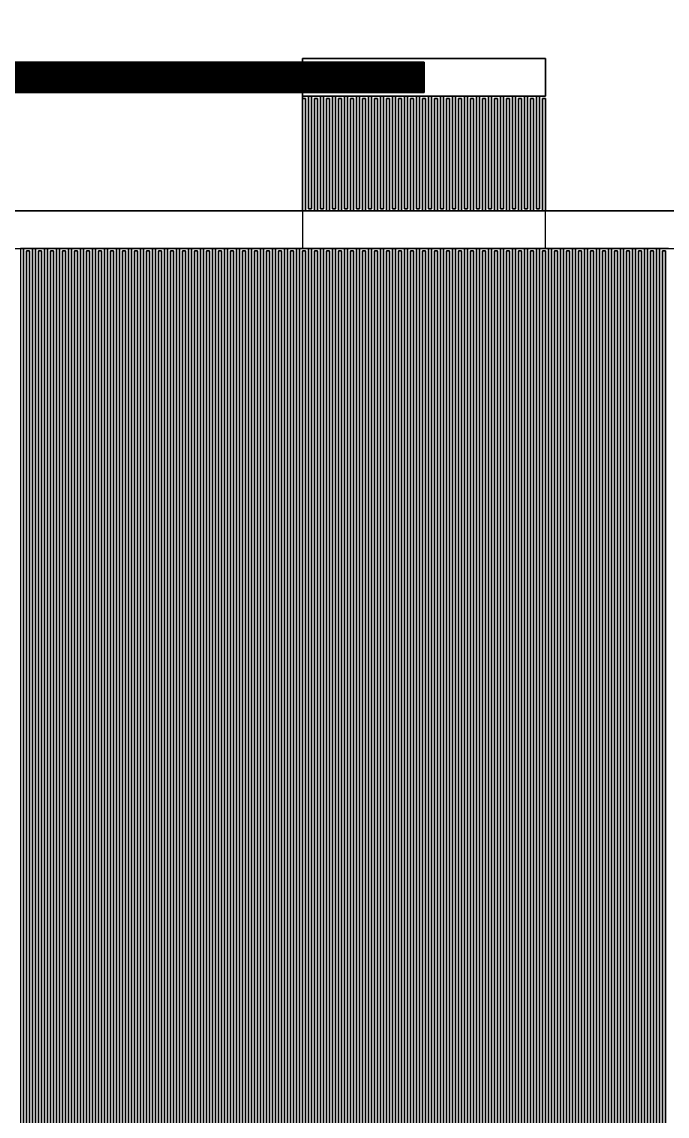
# Model space of a CAD drawing. Extents: x -11215 to 11250, y -11250 to 11250.
# Drawn here: x 2990 to 3420, y -8077 to -7348 of the extents above; entities that cross this region are included whole.
import ezdxf

# ---------------------------------------------------------------- set-up
doc = ezdxf.new("R2010")
doc.units = 0
doc.layers.get('0').update_dxf_attribs({"linetype": 'CONTINUOUS'})
doc.layers.add('CIF_NbWiring', color=7, linetype='CONTINUOUS')

# ---------------------------------------------------------------- blocks, each defined once
blk = doc.blocks.new('MS-Caps')
at = {"layer": 'CIF_NbWiring'}
blk.add_lwpolyline([(50, -7448.25), (54, -7448.25), (54, -7523.25), (56, -7523.25), (56, -7448.25), (62, -7448.25), (62, -7523.25), (64, -7523.25), (64, -7448.25), (70, -7448.25), (70, -7523.25), (72, -7523.25), (72, -7448.25), (78, -7448.25), (78, -7523.25), (80, -7523.25), (80, -7448.25), (86, -7448.25), (86, -7523.25), (88, -7523.25), (88, -7448.25), (94, -7448.25), (94, -7523.25), (96, -7523.25), (96, -7448.25), (102, -7448.25), (102, -7523.25), (104, -7523.25), (104, -7448.25), (110, -7448.25), (110, -7523.25), (112, -7523.25), (112, -7448.25), (118, -7448.25), (118, -7523.25), (120, -7523.25), (120, -7448.25), (126, -7448.25), (126, -7523.25), (128, -7523.25), (128, -7448.25), (134, -7448.25), (134, -7523.25), (136, -7523.25), (136, -7448.25), (142, -7448.25), (142, -7523.25), (144, -7523.25), (144, -7448.25), (150, -7448.25), (150, -7523.25), (152, -7523.25), (152, -7448.25), (158, -7448.25), (158, -7523.25), (160, -7523.25), (160, -7448.25), (166, -7448.25), (166, -7523.25), (168, -7523.25), (168, -7448.25), (174, -7448.25), (174, -7523.25), (176, -7523.25), (176, -7448.25), (182, -7448.25), (182, -7523.25), (184, -7523.25), (184, -7448.25), (190, -7448.25), (190, -7523.25), (192, -7523.25), (192, -7448.25), (198, -7448.25), (198, -7523.25), (200, -7523.25), (200, -7448.25), (206, -7448.25), (206, -7523.25), (208, -7523.25), (208, -7448.25), (212, -7448.25), (212, -7423.25), (50, -7423.25)], close=True, dxfattribs=at)
for points in [[(-136, -8549.75), (-136, -7549.75), (-130, -7549.75), (-130, -8549.75)], [(-128, -8549.75), (-128, -7549.75), (-122, -7549.75), (-122, -8549.75)], [(-120, -8549.75), (-120, -7549.75), (-114, -7549.75), (-114, -8549.75)], [(-112, -8549.75), (-112, -7549.75), (-106, -7549.75), (-106, -8549.75)], [(-104, -8549.75), (-104, -7549.75), (-98, -7549.75), (-98, -8549.75)], [(-96, -8549.75), (-96, -7549.75), (-90, -7549.75), (-90, -8549.75)], [(-88, -8549.75), (-88, -7549.75), (-82, -7549.75), (-82, -8549.75)], [(-80, -8549.75), (-80, -7549.75), (-74, -7549.75), (-74, -8549.75)], [(-72, -8549.75), (-72, -7549.75), (-66, -7549.75), (-66, -8549.75)], [(-64, -8549.75), (-64, -7549.75), (-58, -7549.75), (-58, -8549.75)], [(-56, -8549.75), (-56, -7549.75), (-50, -7549.75), (-50, -8549.75)], [(-48, -8549.75), (-48, -7549.75), (-42, -7549.75), (-42, -8549.75)], [(-40, -8549.75), (-40, -7549.75), (-34, -7549.75), (-34, -8549.75)], [(-32, -8549.75), (-32, -7549.75), (-26, -7549.75), (-26, -8549.75)], [(-24, -8549.75), (-24, -7549.75), (-18, -7549.75), (-18, -8549.75)], [(-16, -8549.75), (-16, -7549.75), (-10, -7549.75), (-10, -8549.75)], [(-8, -8549.75), (-8, -7549.75), (-2, -7549.75), (-2, -8549.75)], [(0, -8549.75), (0, -7549.75), (6, -7549.75), (6, -8549.75)], [(8, -8549.75), (8, -7549.75), (14, -7549.75), (14, -8549.75)], [(16, -8549.75), (16, -7549.75), (22, -7549.75), (22, -8549.75)], [(24, -8549.75), (24, -7549.75), (30, -7549.75), (30, -8549.75)], [(32, -8549.75), (32, -7549.75), (38, -7549.75), (38, -8549.75)], [(40, -8549.75), (40, -7549.75), (46, -7549.75), (46, -8549.75)], [(48, -8549.75), (48, -7549.75), (54, -7549.75), (54, -8549.75)], [(56, -8549.75), (56, -7549.75), (62, -7549.75), (62, -8549.75)], [(64, -8549.75), (64, -7549.75), (70, -7549.75), (70, -8549.75)], [(72, -8549.75), (72, -7549.75), (78, -7549.75), (78, -8549.75)], [(80, -8549.75), (80, -7549.75), (86, -7549.75), (86, -8549.75)], [(88, -8549.75), (88, -7549.75), (94, -7549.75), (94, -8549.75)], [(96, -8549.75), (96, -7549.75), (102, -7549.75), (102, -8549.75)], [(104, -8549.75), (104, -7549.75), (110, -7549.75), (110, -8549.75)], [(112, -8549.75), (112, -7549.75), (118, -7549.75), (118, -8549.75)], [(120, -8549.75), (120, -7549.75), (126, -7549.75), (126, -8549.75)], [(128, -8549.75), (128, -7549.75), (134, -7549.75), (134, -8549.75)], [(136, -8549.75), (136, -7549.75), (142, -7549.75), (142, -8549.75)], [(144, -8549.75), (144, -7549.75), (150, -7549.75), (150, -8549.75)], [(152, -8549.75), (152, -7549.75), (158, -7549.75), (158, -8549.75)], [(160, -8549.75), (160, -7549.75), (166, -7549.75), (166, -8549.75)], [(168, -8549.75), (168, -7549.75), (174, -7549.75), (174, -8549.75)], [(176, -8549.75), (176, -7549.75), (182, -7549.75), (182, -8549.75)], [(184, -8549.75), (184, -7549.75), (190, -7549.75), (190, -8549.75)], [(192, -8549.75), (192, -7549.75), (198, -7549.75), (198, -8549.75)], [(200, -8549.75), (200, -7549.75), (206, -7549.75), (206, -8549.75)], [(208, -8549.75), (208, -7549.75), (214, -7549.75), (214, -8549.75)], [(216, -8549.75), (216, -7549.75), (222, -7549.75), (222, -8549.75)], [(224, -8549.75), (224, -7549.75), (230, -7549.75), (230, -8549.75)], [(232, -8549.75), (232, -7549.75), (238, -7549.75), (238, -8549.75)], [(240, -8549.75), (240, -7549.75), (246, -7549.75), (246, -8549.75)], [(248, -8549.75), (248, -7549.75), (254, -7549.75), (254, -8549.75)], [(256, -8549.75), (256, -7549.75), (262, -7549.75), (262, -8549.75)], [(264, -8549.75), (264, -7549.75), (270, -7549.75), (270, -8549.75)], [(272, -8549.75), (272, -7549.75), (278, -7549.75), (278, -8549.75)], [(280, -8549.75), (280, -7549.75), (286, -7549.75), (286, -8549.75)], [(288, -8549.75), (288, -7549.75), (294, -7549.75)], [(1169.5, -7524.75), (212, -7524.75), (212, -7449.75), (210, -7449.75), (210, -7524.75), (204, -7524.75), (204, -7449.75), (202, -7449.75), (202, -7524.75), (196, -7524.75), (196, -7449.75), (194, -7449.75), (194, -7524.75), (188, -7524.75), (188, -7449.75), (186, -7449.75), (186, -7524.75), (180, -7524.75), (180, -7449.75), (178, -7449.75), (178, -7524.75), (172, -7524.75), (172, -7449.75), (170, -7449.75), (170, -7524.75), (164, -7524.75), (164, -7449.75), (162, -7449.75), (162, -7524.75), (156, -7524.75), (156, -7449.75), (154, -7449.75), (154, -7524.75), (148, -7524.75), (148, -7449.75), (146, -7449.75), (146, -7524.75), (140, -7524.75), (140, -7449.75), (138, -7449.75), (138, -7524.75), (132, -7524.75), (132, -7449.75), (130, -7449.75), (130, -7524.75), (124, -7524.75), (124, -7449.75), (122, -7449.75), (122, -7524.75), (116, -7524.75), (116, -7449.75), (114, -7449.75), (114, -7524.75), (108, -7524.75), (108, -7449.75), (106, -7449.75), (106, -7524.75), (100, -7524.75), (100, -7449.75), (98, -7449.75), (98, -7524.75), (92, -7524.75), (92, -7449.75), (90, -7449.75), (90, -7524.75), (84, -7524.75), (84, -7449.75), (82, -7449.75), (82, -7524.75), (76, -7524.75), (76, -7449.75), (74, -7449.75), (74, -7524.75), (68, -7524.75), (68, -7449.75), (66, -7449.75), (66, -7524.75), (60, -7524.75), (60, -7449.75), (58, -7449.75), (58, -7524.75), (52, -7524.75), (52, -7449.75), (50, -7449.75), (50, -7524.75), (-870, -7524.75)], [(292, -8551.25), (292, -7551.25), (290, -7551.25), (290, -8551.25)], [(284, -8551.25), (284, -7551.25), (282, -7551.25), (282, -8551.25)], [(276, -8551.25), (276, -7551.25), (274, -7551.25), (274, -8551.25)], [(268, -8551.25), (268, -7551.25), (266, -7551.25), (266, -8551.25)], [(260, -8551.25), (260, -7551.25), (258, -7551.25), (258, -8551.25)], [(252, -8551.25), (252, -7551.25), (250, -7551.25), (250, -8551.25)], [(244, -8551.25), (244, -7551.25), (242, -7551.25), (242, -8551.25)], [(236, -8551.25), (236, -7551.25), (234, -7551.25), (234, -8551.25)], [(228, -8551.25), (228, -7551.25), (226, -7551.25), (226, -8551.25)], [(220, -8551.25), (220, -7551.25), (218, -7551.25), (218, -8551.25)], [(212, -8551.25), (212, -7551.25), (210, -7551.25), (210, -8551.25)], [(204, -8551.25), (204, -7551.25), (202, -7551.25), (202, -8551.25)], [(196, -8551.25), (196, -7551.25), (194, -7551.25), (194, -8551.25)], [(188, -8551.25), (188, -7551.25), (186, -7551.25), (186, -8551.25)], [(180, -8551.25), (180, -7551.25), (178, -7551.25), (178, -8551.25)], [(172, -8551.25), (172, -7551.25), (170, -7551.25), (170, -8551.25)], [(164, -8551.25), (164, -7551.25), (162, -7551.25), (162, -8551.25)], [(156, -8551.25), (156, -7551.25), (154, -7551.25), (154, -8551.25)], [(148, -8551.25), (148, -7551.25), (146, -7551.25), (146, -8551.25)], [(140, -8551.25), (140, -7551.25), (138, -7551.25), (138, -8551.25)], [(132, -8551.25), (132, -7551.25), (130, -7551.25), (130, -8551.25)], [(124, -8551.25), (124, -7551.25), (122, -7551.25), (122, -8551.25)], [(116, -8551.25), (116, -7551.25), (114, -7551.25), (114, -8551.25)], [(108, -8551.25), (108, -7551.25), (106, -7551.25), (106, -8551.25)], [(100, -8551.25), (100, -7551.25), (98, -7551.25), (98, -8551.25)], [(92, -8551.25), (92, -7551.25), (90, -7551.25), (90, -8551.25)], [(84, -8551.25), (84, -7551.25), (82, -7551.25), (82, -8551.25)], [(76, -8551.25), (76, -7551.25), (74, -7551.25), (74, -8551.25)], [(68, -8551.25), (68, -7551.25), (66, -7551.25), (66, -8551.25)], [(60, -8551.25), (60, -7551.25), (58, -7551.25), (58, -8551.25)], [(52, -8551.25), (52, -7551.25), (50, -7551.25), (50, -8551.25)], [(44, -8551.25), (44, -7551.25), (42, -7551.25), (42, -8551.25)], [(36, -8551.25), (36, -7551.25), (34, -7551.25), (34, -8551.25)], [(28, -8551.25), (28, -7551.25), (26, -7551.25), (26, -8551.25)], [(20, -8551.25), (20, -7551.25), (18, -7551.25), (18, -8551.25)], [(12, -8551.25), (12, -7551.25), (10, -7551.25), (10, -8551.25)], [(4, -8551.25), (4, -7551.25), (2, -7551.25), (2, -8551.25)], [(-4, -8551.25), (-4, -7551.25), (-6, -7551.25), (-6, -8551.25)], [(-12, -8551.25), (-12, -7551.25), (-14, -7551.25), (-14, -8551.25)], [(-20, -8551.25), (-20, -7551.25), (-22, -7551.25), (-22, -8551.25)], [(-28, -8551.25), (-28, -7551.25), (-30, -7551.25), (-30, -8551.25)], [(-36, -8551.25), (-36, -7551.25), (-38, -7551.25), (-38, -8551.25)], [(-44, -8551.25), (-44, -7551.25), (-46, -7551.25), (-46, -8551.25)], [(-52, -8551.25), (-52, -7551.25), (-54, -7551.25), (-54, -8551.25)], [(-60, -8551.25), (-60, -7551.25), (-62, -7551.25), (-62, -8551.25)], [(-68, -8551.25), (-68, -7551.25), (-70, -7551.25), (-70, -8551.25)], [(-76, -8551.25), (-76, -7551.25), (-78, -7551.25), (-78, -8551.25)], [(-84, -8551.25), (-84, -7551.25), (-86, -7551.25), (-86, -8551.25)], [(-92, -8551.25), (-92, -7551.25), (-94, -7551.25), (-94, -8551.25)], [(-100, -8551.25), (-100, -7551.25), (-102, -7551.25), (-102, -8551.25)], [(-108, -8551.25), (-108, -7551.25), (-110, -7551.25), (-110, -8551.25)], [(-116, -8551.25), (-116, -7551.25), (-118, -7551.25), (-118, -8551.25)], [(-124, -8551.25), (-124, -7551.25), (-126, -7551.25), (-126, -8551.25)], [(-132, -8551.25), (-132, -7551.25), (-134, -7551.25), (-134, -8551.25)]]:
    blk.add_lwpolyline(points, dxfattribs=at)
blk = doc.blocks.new('MS-Caps_r')
at = {"layer": 'CIF_NbWiring'}
for points in [[(-870, -7524.75), (50, -7524.75), (50, -7423.25), (212, -7423.25), (212, -7448.25), (208, -7448.25), (208, -7523.25), (206, -7523.25), (206, -7448.25), (200, -7448.25), (200, -7523.25), (198, -7523.25), (198, -7448.25), (192, -7448.25), (192, -7523.25), (190, -7523.25), (190, -7448.25), (184, -7448.25), (184, -7523.25), (182, -7523.25), (182, -7448.25), (176, -7448.25), (176, -7523.25), (174, -7523.25), (174, -7448.25), (168, -7448.25), (168, -7523.25), (166, -7523.25), (166, -7448.25), (160, -7448.25), (160, -7523.25), (158, -7523.25), (158, -7448.25), (152, -7448.25), (152, -7523.25), (150, -7523.25), (150, -7448.25), (144, -7448.25), (144, -7523.25), (142, -7523.25), (142, -7448.25), (136, -7448.25), (136, -7523.25), (134, -7523.25), (134, -7448.25), (128, -7448.25), (128, -7523.25), (126, -7523.25), (126, -7448.25), (120, -7448.25), (120, -7523.25), (118, -7523.25), (118, -7448.25), (112, -7448.25), (112, -7523.25), (110, -7523.25), (110, -7448.25), (104, -7448.25), (104, -7523.25), (102, -7523.25), (102, -7448.25), (96, -7448.25), (96, -7523.25), (94, -7523.25), (94, -7448.25), (88, -7448.25), (88, -7523.25), (86, -7523.25), (86, -7448.25), (80, -7448.25), (80, -7523.25), (78, -7523.25), (78, -7448.25), (72, -7448.25), (72, -7523.25), (70, -7523.25), (70, -7448.25), (64, -7448.25), (64, -7523.25), (62, -7523.25), (62, -7448.25), (56, -7448.25), (56, -7523.25), (54, -7523.25), (54, -7448.25), (50, -7448.25), (50, -7449.75), (52, -7449.75), (52, -7524.75), (58, -7524.75), (58, -7449.75), (60, -7449.75), (60, -7524.75), (66, -7524.75), (66, -7449.75), (68, -7449.75), (68, -7524.75), (74, -7524.75), (74, -7449.75), (76, -7449.75), (76, -7524.75), (82, -7524.75), (82, -7449.75), (84, -7449.75), (84, -7524.75), (90, -7524.75), (90, -7449.75), (92, -7449.75), (92, -7524.75), (98, -7524.75), (98, -7449.75), (100, -7449.75), (100, -7524.75), (106, -7524.75), (106, -7449.75), (108, -7449.75), (108, -7524.75), (114, -7524.75), (114, -7449.75), (116, -7449.75), (116, -7524.75), (122, -7524.75), (122, -7449.75), (124, -7449.75), (124, -7524.75), (130, -7524.75), (130, -7449.75), (132, -7449.75), (132, -7524.75), (138, -7524.75), (138, -7449.75), (140, -7449.75), (140, -7524.75), (146, -7524.75), (146, -7449.75), (148, -7449.75), (148, -7524.75), (154, -7524.75), (154, -7449.75), (156, -7449.75), (156, -7524.75), (162, -7524.75), (162, -7449.75), (164, -7449.75), (164, -7524.75), (170, -7524.75), (170, -7449.75), (172, -7449.75), (172, -7524.75), (178, -7524.75), (178, -7449.75), (180, -7449.75), (180, -7524.75), (186, -7524.75), (186, -7449.75), (188, -7449.75), (188, -7524.75), (194, -7524.75), (194, -7449.75), (196, -7449.75), (196, -7524.75), (202, -7524.75), (202, -7449.75), (204, -7449.75), (204, -7524.75), (210, -7524.75), (210, -7449.75), (212, -7449.75), (212, -7524.75), (1169.5, -7524.75)], [(294, -7549.75), (288, -7549.75), (288, -8549.75)], [(286, -8549.75), (286, -7549.75), (280, -7549.75), (280, -8549.75)], [(278, -8549.75), (278, -7549.75), (272, -7549.75), (272, -8549.75)], [(270, -8549.75), (270, -7549.75), (264, -7549.75), (264, -8549.75)], [(262, -8549.75), (262, -7549.75), (256, -7549.75), (256, -8549.75)], [(254, -8549.75), (254, -7549.75), (248, -7549.75), (248, -8549.75)], [(246, -8549.75), (246, -7549.75), (240, -7549.75), (240, -8549.75)], [(238, -8549.75), (238, -7549.75), (232, -7549.75), (232, -8549.75)], [(230, -8549.75), (230, -7549.75), (224, -7549.75), (224, -8549.75)], [(222, -8549.75), (222, -7549.75), (216, -7549.75), (216, -8549.75)], [(214, -8549.75), (214, -7549.75), (208, -7549.75), (208, -8549.75)], [(206, -8549.75), (206, -7549.75), (200, -7549.75), (200, -8549.75)], [(198, -8549.75), (198, -7549.75), (192, -7549.75), (192, -8549.75)], [(190, -8549.75), (190, -7549.75), (184, -7549.75), (184, -8549.75)], [(182, -8549.75), (182, -7549.75), (176, -7549.75), (176, -8549.75)], [(174, -8549.75), (174, -7549.75), (168, -7549.75), (168, -8549.75)], [(166, -8549.75), (166, -7549.75), (160, -7549.75), (160, -8549.75)], [(158, -8549.75), (158, -7549.75), (152, -7549.75), (152, -8549.75)], [(150, -8549.75), (150, -7549.75), (144, -7549.75), (144, -8549.75)], [(142, -8549.75), (142, -7549.75), (136, -7549.75), (136, -8549.75)], [(134, -8549.75), (134, -7549.75), (128, -7549.75), (128, -8549.75)], [(126, -8549.75), (126, -7549.75), (120, -7549.75), (120, -8549.75)], [(118, -8549.75), (118, -7549.75), (112, -7549.75), (112, -8549.75)], [(110, -8549.75), (110, -7549.75), (104, -7549.75), (104, -8549.75)], [(102, -8549.75), (102, -7549.75), (96, -7549.75), (96, -8549.75)], [(94, -8549.75), (94, -7549.75), (88, -7549.75), (88, -8549.75)], [(86, -8549.75), (86, -7549.75), (80, -7549.75), (80, -8549.75)], [(78, -8549.75), (78, -7549.75), (72, -7549.75), (72, -8549.75)], [(70, -8549.75), (70, -7549.75), (64, -7549.75), (64, -8549.75)], [(62, -8549.75), (62, -7549.75), (56, -7549.75), (56, -8549.75)], [(54, -8549.75), (54, -7549.75), (48, -7549.75), (48, -8549.75)], [(46, -8549.75), (46, -7549.75), (40, -7549.75), (40, -8549.75)], [(38, -8549.75), (38, -7549.75), (32, -7549.75), (32, -8549.75)], [(30, -8549.75), (30, -7549.75), (24, -7549.75), (24, -8549.75)], [(22, -8549.75), (22, -7549.75), (16, -7549.75), (16, -8549.75)], [(14, -8549.75), (14, -7549.75), (8, -7549.75), (8, -8549.75)], [(6, -8549.75), (6, -7549.75), (0, -7549.75), (0, -8549.75)], [(-2, -8549.75), (-2, -7549.75), (-8, -7549.75), (-8, -8549.75)], [(-10, -8549.75), (-10, -7549.75), (-16, -7549.75), (-16, -8549.75)], [(-18, -8549.75), (-18, -7549.75), (-24, -7549.75), (-24, -8549.75)], [(-26, -8549.75), (-26, -7549.75), (-32, -7549.75), (-32, -8549.75)], [(-34, -8549.75), (-34, -7549.75), (-40, -7549.75), (-40, -8549.75)], [(-42, -8549.75), (-42, -7549.75), (-48, -7549.75), (-48, -8549.75)], [(-50, -8549.75), (-50, -7549.75), (-56, -7549.75), (-56, -8549.75)], [(-58, -8549.75), (-58, -7549.75), (-64, -7549.75), (-64, -8549.75)], [(-66, -8549.75), (-66, -7549.75), (-72, -7549.75), (-72, -8549.75)], [(-74, -8549.75), (-74, -7549.75), (-80, -7549.75), (-80, -8549.75)], [(-82, -8549.75), (-82, -7549.75), (-88, -7549.75), (-88, -8549.75)], [(-90, -8549.75), (-90, -7549.75), (-96, -7549.75), (-96, -8549.75)], [(-98, -8549.75), (-98, -7549.75), (-104, -7549.75), (-104, -8549.75)], [(-106, -8549.75), (-106, -7549.75), (-112, -7549.75), (-112, -8549.75)], [(-114, -8549.75), (-114, -7549.75), (-120, -7549.75), (-120, -8549.75)], [(-122, -8549.75), (-122, -7549.75), (-128, -7549.75), (-128, -8549.75)], [(-130, -8549.75), (-130, -7549.75), (-136, -7549.75), (-136, -8549.75)], [(-134, -8551.25), (-134, -7551.25), (-132, -7551.25), (-132, -8551.25)], [(-126, -8551.25), (-126, -7551.25), (-124, -7551.25), (-124, -8551.25)], [(-118, -8551.25), (-118, -7551.25), (-116, -7551.25), (-116, -8551.25)], [(-110, -8551.25), (-110, -7551.25), (-108, -7551.25), (-108, -8551.25)], [(-102, -8551.25), (-102, -7551.25), (-100, -7551.25), (-100, -8551.25)], [(-94, -8551.25), (-94, -7551.25), (-92, -7551.25), (-92, -8551.25)], [(-86, -8551.25), (-86, -7551.25), (-84, -7551.25), (-84, -8551.25)], [(-78, -8551.25), (-78, -7551.25), (-76, -7551.25), (-76, -8551.25)], [(-70, -8551.25), (-70, -7551.25), (-68, -7551.25), (-68, -8551.25)], [(-62, -8551.25), (-62, -7551.25), (-60, -7551.25), (-60, -8551.25)], [(-54, -8551.25), (-54, -7551.25), (-52, -7551.25), (-52, -8551.25)], [(-46, -8551.25), (-46, -7551.25), (-44, -7551.25), (-44, -8551.25)], [(-38, -8551.25), (-38, -7551.25), (-36, -7551.25), (-36, -8551.25)], [(-30, -8551.25), (-30, -7551.25), (-28, -7551.25), (-28, -8551.25)], [(-22, -8551.25), (-22, -7551.25), (-20, -7551.25), (-20, -8551.25)], [(-14, -8551.25), (-14, -7551.25), (-12, -7551.25), (-12, -8551.25)], [(-6, -8551.25), (-6, -7551.25), (-4, -7551.25), (-4, -8551.25)], [(2, -8551.25), (2, -7551.25), (4, -7551.25), (4, -8551.25)], [(10, -8551.25), (10, -7551.25), (12, -7551.25), (12, -8551.25)], [(18, -8551.25), (18, -7551.25), (20, -7551.25), (20, -8551.25)], [(26, -8551.25), (26, -7551.25), (28, -7551.25), (28, -8551.25)], [(34, -8551.25), (34, -7551.25), (36, -7551.25), (36, -8551.25)], [(42, -8551.25), (42, -7551.25), (44, -7551.25), (44, -8551.25)], [(50, -8551.25), (50, -7551.25), (52, -7551.25), (52, -8551.25)], [(58, -8551.25), (58, -7551.25), (60, -7551.25), (60, -8551.25)], [(66, -8551.25), (66, -7551.25), (68, -7551.25), (68, -8551.25)], [(74, -8551.25), (74, -7551.25), (76, -7551.25), (76, -8551.25)], [(82, -8551.25), (82, -7551.25), (84, -7551.25), (84, -8551.25)], [(90, -8551.25), (90, -7551.25), (92, -7551.25), (92, -8551.25)], [(98, -8551.25), (98, -7551.25), (100, -7551.25), (100, -8551.25)], [(106, -8551.25), (106, -7551.25), (108, -7551.25), (108, -8551.25)], [(114, -8551.25), (114, -7551.25), (116, -7551.25), (116, -8551.25)], [(122, -8551.25), (122, -7551.25), (124, -7551.25), (124, -8551.25)], [(130, -8551.25), (130, -7551.25), (132, -7551.25), (132, -8551.25)], [(138, -8551.25), (138, -7551.25), (140, -7551.25), (140, -8551.25)], [(146, -8551.25), (146, -7551.25), (148, -7551.25), (148, -8551.25)], [(154, -8551.25), (154, -7551.25), (156, -7551.25), (156, -8551.25)], [(162, -8551.25), (162, -7551.25), (164, -7551.25), (164, -8551.25)], [(170, -8551.25), (170, -7551.25), (172, -7551.25), (172, -8551.25)], [(178, -8551.25), (178, -7551.25), (180, -7551.25), (180, -8551.25)], [(186, -8551.25), (186, -7551.25), (188, -7551.25), (188, -8551.25)], [(194, -8551.25), (194, -7551.25), (196, -7551.25), (196, -8551.25)], [(202, -8551.25), (202, -7551.25), (204, -7551.25), (204, -8551.25)], [(210, -8551.25), (210, -7551.25), (212, -7551.25), (212, -8551.25)], [(218, -8551.25), (218, -7551.25), (220, -7551.25), (220, -8551.25)], [(226, -8551.25), (226, -7551.25), (228, -7551.25), (228, -8551.25)], [(234, -8551.25), (234, -7551.25), (236, -7551.25), (236, -8551.25)], [(242, -8551.25), (242, -7551.25), (244, -7551.25), (244, -8551.25)], [(250, -8551.25), (250, -7551.25), (252, -7551.25), (252, -8551.25)], [(258, -8551.25), (258, -7551.25), (260, -7551.25), (260, -8551.25)], [(266, -8551.25), (266, -7551.25), (268, -7551.25), (268, -8551.25)], [(274, -8551.25), (274, -7551.25), (276, -7551.25), (276, -8551.25)], [(282, -8551.25), (282, -7551.25), (284, -7551.25), (284, -8551.25)], [(290, -8551.25), (290, -7551.25), (292, -7551.25), (292, -8551.25)]]:
    blk.add_lwpolyline(points, dxfattribs=at)
blk = doc.blocks.new('MS-Feeds_r')
at = {"layer": 'CIF_NbWiring'}
blk.add_lwpolyline([(-5200, 604.75), (-5200, -3375.25), (-1992, -3375.25), (-1992, -3395.25), (-5200, -3395.25), (-5200, -7375.25), (-1992, -7375.25), (-1992, -7395.25), (-5200, -7395.25), (-5200, -10000), (-4750, -10000), (-4750, -11000), (-5750, -11000), (-5750, -11250), (4750, -11250)], dxfattribs=at)
blk = doc.blocks.new('MS-Feeds')
at = {"layer": 'CIF_NbWiring'}
blk.add_lwpolyline([(-5300, 10000), (-5300, -10000), (-5750, -10000), (-5750, -11000), (-4750, -11000), (-4750, -10000), (-5200, -10000), (-5200, -7395.25), (-1992, -7395.25), (-1992, -7375.25), (-5200, -7375.25), (-5200, -3395.25), (-1992, -3395.25), (-1992, -3375.25), (-5200, -3375.25), (-5200, 604.75)], dxfattribs=at)

msp = doc.modelspace()

# ---------------------------------------------------------------- linework, layer by layer
at = {"layer": 'CIF_NbWiring', "const_width": 20}
msp.add_lwpolyline([(0, -7385.25), (3258, -7385.25)], dxfattribs=at)
at = {"layer": 'CIF_NbWiring'}
for points in [[(3177, -7397.75), (3339, -7397.75), (3339, -7372.75), (3177, -7372.75)], [(3181, -7472.75), (3183, -7472.75), (3183, -7397.75), (3181, -7397.75)], [(3189, -7472.75), (3191, -7472.75), (3191, -7397.75), (3189, -7397.75)], [(3197, -7472.75), (3199, -7472.75), (3199, -7397.75), (3197, -7397.75)], [(3205, -7472.75), (3207, -7472.75), (3207, -7397.75), (3205, -7397.75)], [(3213, -7472.75), (3215, -7472.75), (3215, -7397.75), (3213, -7397.75)], [(3221, -7472.75), (3223, -7472.75), (3223, -7397.75), (3221, -7397.75)], [(3229, -7472.75), (3231, -7472.75), (3231, -7397.75), (3229, -7397.75)], [(3237, -7472.75), (3239, -7472.75), (3239, -7397.75), (3237, -7397.75)], [(3245, -7472.75), (3247, -7472.75), (3247, -7397.75), (3245, -7397.75)], [(3253, -7472.75), (3255, -7472.75), (3255, -7397.75), (3253, -7397.75)], [(3261, -7472.75), (3263, -7472.75), (3263, -7397.75), (3261, -7397.75)], [(3269, -7472.75), (3271, -7472.75), (3271, -7397.75), (3269, -7397.75)], [(3277, -7472.75), (3279, -7472.75), (3279, -7397.75), (3277, -7397.75)], [(3285, -7472.75), (3287, -7472.75), (3287, -7397.75), (3285, -7397.75)], [(3293, -7472.75), (3295, -7472.75), (3295, -7397.75), (3293, -7397.75)], [(3301, -7472.75), (3303, -7472.75), (3303, -7397.75), (3301, -7397.75)], [(3309, -7472.75), (3311, -7472.75), (3311, -7397.75), (3309, -7397.75)], [(3317, -7472.75), (3319, -7472.75), (3319, -7397.75), (3317, -7397.75)], [(3325, -7472.75), (3327, -7472.75), (3327, -7397.75), (3325, -7397.75)], [(3333, -7472.75), (3335, -7472.75), (3335, -7397.75), (3333, -7397.75)], [(3177, -7474.25), (3179, -7474.25), (3179, -7399.25), (3177, -7399.25)], [(3185, -7474.25), (3187, -7474.25), (3187, -7399.25), (3185, -7399.25)], [(3193, -7474.25), (3195, -7474.25), (3195, -7399.25), (3193, -7399.25)], [(3201, -7474.25), (3203, -7474.25), (3203, -7399.25), (3201, -7399.25)], [(3209, -7474.25), (3211, -7474.25), (3211, -7399.25), (3209, -7399.25)], [(3217, -7474.25), (3219, -7474.25), (3219, -7399.25), (3217, -7399.25)], [(3225, -7474.25), (3227, -7474.25), (3227, -7399.25), (3225, -7399.25)], [(3233, -7474.25), (3235, -7474.25), (3235, -7399.25), (3233, -7399.25)], [(3241, -7474.25), (3243, -7474.25), (3243, -7399.25), (3241, -7399.25)], [(3249, -7474.25), (3251, -7474.25), (3251, -7399.25), (3249, -7399.25)], [(3257, -7474.25), (3259, -7474.25), (3259, -7399.25), (3257, -7399.25)], [(3265, -7474.25), (3267, -7474.25), (3267, -7399.25), (3265, -7399.25)], [(3273, -7474.25), (3275, -7474.25), (3275, -7399.25), (3273, -7399.25)], [(3281, -7474.25), (3283, -7474.25), (3283, -7399.25), (3281, -7399.25)], [(3289, -7474.25), (3291, -7474.25), (3291, -7399.25), (3289, -7399.25)], [(3297, -7474.25), (3299, -7474.25), (3299, -7399.25), (3297, -7399.25)], [(3305, -7474.25), (3307, -7474.25), (3307, -7399.25), (3305, -7399.25)], [(3313, -7474.25), (3315, -7474.25), (3315, -7399.25), (3313, -7399.25)], [(3321, -7474.25), (3323, -7474.25), (3323, -7399.25), (3321, -7399.25)], [(3329, -7474.25), (3331, -7474.25), (3331, -7399.25), (3329, -7399.25)], [(3337, -7474.25), (3339, -7474.25), (3339, -7399.25), (3337, -7399.25)], [(2257, -7499.25), (4259, -7499.25), (4259, -7474.25), (2257, -7474.25)], [(3177, -7499.25), (3339, -7499.25), (3339, -7474.25), (3177, -7474.25)], [(2989, -8499.25), (2991, -8499.25), (2991, -7499.25), (2989, -7499.25)], [(2993, -8500.75), (2995, -8500.75), (2995, -7500.75), (2993, -7500.75)], [(2997, -8499.25), (2999, -8499.25), (2999, -7499.25), (2997, -7499.25)], [(3001, -8500.75), (3003, -8500.75), (3003, -7500.75), (3001, -7500.75)], [(3005, -8499.25), (3007, -8499.25), (3007, -7499.25), (3005, -7499.25)], [(3009, -8500.75), (3011, -8500.75), (3011, -7500.75), (3009, -7500.75)], [(3013, -8499.25), (3015, -8499.25), (3015, -7499.25), (3013, -7499.25)], [(3017, -8500.75), (3019, -8500.75), (3019, -7500.75), (3017, -7500.75)], [(3021, -8499.25), (3023, -8499.25), (3023, -7499.25), (3021, -7499.25)], [(3025, -8500.75), (3027, -8500.75), (3027, -7500.75), (3025, -7500.75)], [(3029, -8499.25), (3031, -8499.25), (3031, -7499.25), (3029, -7499.25)], [(3033, -8500.75), (3035, -8500.75), (3035, -7500.75), (3033, -7500.75)], [(3037, -8499.25), (3039, -8499.25), (3039, -7499.25), (3037, -7499.25)], [(3041, -8500.75), (3043, -8500.75), (3043, -7500.75), (3041, -7500.75)], [(3045, -8499.25), (3047, -8499.25), (3047, -7499.25), (3045, -7499.25)], [(3049, -8500.75), (3051, -8500.75), (3051, -7500.75), (3049, -7500.75)], [(3053, -8499.25), (3055, -8499.25), (3055, -7499.25), (3053, -7499.25)], [(3057, -8500.75), (3059, -8500.75), (3059, -7500.75), (3057, -7500.75)], [(3061, -8499.25), (3063, -8499.25), (3063, -7499.25), (3061, -7499.25)], [(3065, -8500.75), (3067, -8500.75), (3067, -7500.75), (3065, -7500.75)], [(3069, -8499.25), (3071, -8499.25), (3071, -7499.25), (3069, -7499.25)], [(3073, -8500.75), (3075, -8500.75), (3075, -7500.75), (3073, -7500.75)], [(3077, -8499.25), (3079, -8499.25), (3079, -7499.25), (3077, -7499.25)], [(3081, -8500.75), (3083, -8500.75), (3083, -7500.75), (3081, -7500.75)], [(3085, -8499.25), (3087, -8499.25), (3087, -7499.25), (3085, -7499.25)], [(3089, -8500.75), (3091, -8500.75), (3091, -7500.75), (3089, -7500.75)], [(3093, -8499.25), (3095, -8499.25), (3095, -7499.25), (3093, -7499.25)], [(3097, -8500.75), (3099, -8500.75), (3099, -7500.75), (3097, -7500.75)], [(3101, -8499.25), (3103, -8499.25), (3103, -7499.25), (3101, -7499.25)], [(3105, -8500.75), (3107, -8500.75), (3107, -7500.75), (3105, -7500.75)], [(3109, -8499.25), (3111, -8499.25), (3111, -7499.25), (3109, -7499.25)], [(3113, -8500.75), (3115, -8500.75), (3115, -7500.75), (3113, -7500.75)], [(3117, -8499.25), (3119, -8499.25), (3119, -7499.25), (3117, -7499.25)], [(3121, -8500.75), (3123, -8500.75), (3123, -7500.75), (3121, -7500.75)], [(3125, -8499.25), (3127, -8499.25), (3127, -7499.25), (3125, -7499.25)], [(3129, -8500.75), (3131, -8500.75), (3131, -7500.75), (3129, -7500.75)], [(3133, -8499.25), (3135, -8499.25), (3135, -7499.25), (3133, -7499.25)], [(3137, -8500.75), (3139, -8500.75), (3139, -7500.75), (3137, -7500.75)], [(3141, -8499.25), (3143, -8499.25), (3143, -7499.25), (3141, -7499.25)], [(3145, -8500.75), (3147, -8500.75), (3147, -7500.75), (3145, -7500.75)], [(3149, -8499.25), (3151, -8499.25), (3151, -7499.25), (3149, -7499.25)], [(3153, -8500.75), (3155, -8500.75), (3155, -7500.75), (3153, -7500.75)], [(3157, -8499.25), (3159, -8499.25), (3159, -7499.25), (3157, -7499.25)], [(3161, -8500.75), (3163, -8500.75), (3163, -7500.75), (3161, -7500.75)], [(3165, -8499.25), (3167, -8499.25), (3167, -7499.25), (3165, -7499.25)], [(3169, -8500.75), (3171, -8500.75), (3171, -7500.75), (3169, -7500.75)], [(3173, -8499.25), (3175, -8499.25), (3175, -7499.25), (3173, -7499.25)], [(3177, -8500.75), (3179, -8500.75), (3179, -7500.75), (3177, -7500.75)], [(3181, -8499.25), (3183, -8499.25), (3183, -7499.25), (3181, -7499.25)], [(3185, -8500.75), (3187, -8500.75), (3187, -7500.75), (3185, -7500.75)], [(3189, -8499.25), (3191, -8499.25), (3191, -7499.25), (3189, -7499.25)], [(3193, -8500.75), (3195, -8500.75), (3195, -7500.75), (3193, -7500.75)], [(3197, -8499.25), (3199, -8499.25), (3199, -7499.25), (3197, -7499.25)], [(3201, -8500.75), (3203, -8500.75), (3203, -7500.75), (3201, -7500.75)], [(3205, -8499.25), (3207, -8499.25), (3207, -7499.25), (3205, -7499.25)], [(3209, -8500.75), (3211, -8500.75), (3211, -7500.75), (3209, -7500.75)], [(3213, -8499.25), (3215, -8499.25), (3215, -7499.25), (3213, -7499.25)], [(3217, -8500.75), (3219, -8500.75), (3219, -7500.75), (3217, -7500.75)], [(3221, -8499.25), (3223, -8499.25), (3223, -7499.25), (3221, -7499.25)], [(3225, -8500.75), (3227, -8500.75), (3227, -7500.75), (3225, -7500.75)], [(3229, -8499.25), (3231, -8499.25), (3231, -7499.25), (3229, -7499.25)], [(3233, -8500.75), (3235, -8500.75), (3235, -7500.75), (3233, -7500.75)], [(3237, -8499.25), (3239, -8499.25), (3239, -7499.25), (3237, -7499.25)], [(3241, -8500.75), (3243, -8500.75), (3243, -7500.75), (3241, -7500.75)], [(3245, -8499.25), (3247, -8499.25), (3247, -7499.25), (3245, -7499.25)], [(3249, -8500.75), (3251, -8500.75), (3251, -7500.75), (3249, -7500.75)], [(3253, -8499.25), (3255, -8499.25), (3255, -7499.25), (3253, -7499.25)], [(3257, -8500.75), (3259, -8500.75), (3259, -7500.75), (3257, -7500.75)], [(3261, -8499.25), (3263, -8499.25), (3263, -7499.25), (3261, -7499.25)], [(3265, -8500.75), (3267, -8500.75), (3267, -7500.75), (3265, -7500.75)], [(3269, -8499.25), (3271, -8499.25), (3271, -7499.25), (3269, -7499.25)], [(3273, -8500.75), (3275, -8500.75), (3275, -7500.75), (3273, -7500.75)], [(3277, -8499.25), (3279, -8499.25), (3279, -7499.25), (3277, -7499.25)], [(3281, -8500.75), (3283, -8500.75), (3283, -7500.75), (3281, -7500.75)], [(3285, -8499.25), (3287, -8499.25), (3287, -7499.25), (3285, -7499.25)], [(3289, -8500.75), (3291, -8500.75), (3291, -7500.75), (3289, -7500.75)], [(3293, -8499.25), (3295, -8499.25), (3295, -7499.25), (3293, -7499.25)], [(3297, -8500.75), (3299, -8500.75), (3299, -7500.75), (3297, -7500.75)], [(3301, -8499.25), (3303, -8499.25), (3303, -7499.25), (3301, -7499.25)], [(3305, -8500.75), (3307, -8500.75), (3307, -7500.75), (3305, -7500.75)], [(3309, -8499.25), (3311, -8499.25), (3311, -7499.25), (3309, -7499.25)], [(3313, -8500.75), (3315, -8500.75), (3315, -7500.75), (3313, -7500.75)], [(3317, -8499.25), (3319, -8499.25), (3319, -7499.25), (3317, -7499.25)], [(3321, -8500.75), (3323, -8500.75), (3323, -7500.75), (3321, -7500.75)], [(3325, -8499.25), (3327, -8499.25), (3327, -7499.25), (3325, -7499.25)], [(3329, -8500.75), (3331, -8500.75), (3331, -7500.75), (3329, -7500.75)], [(3333, -8499.25), (3335, -8499.25), (3335, -7499.25), (3333, -7499.25)], [(3337, -8500.75), (3339, -8500.75), (3339, -7500.75), (3337, -7500.75)], [(3341, -8499.25), (3343, -8499.25), (3343, -7499.25), (3341, -7499.25)], [(3345, -8500.75), (3347, -8500.75), (3347, -7500.75), (3345, -7500.75)], [(3349, -8499.25), (3351, -8499.25), (3351, -7499.25), (3349, -7499.25)], [(3353, -8500.75), (3355, -8500.75), (3355, -7500.75), (3353, -7500.75)], [(3357, -8499.25), (3359, -8499.25), (3359, -7499.25), (3357, -7499.25)], [(3361, -8500.75), (3363, -8500.75), (3363, -7500.75), (3361, -7500.75)], [(3365, -8499.25), (3367, -8499.25), (3367, -7499.25), (3365, -7499.25)], [(3369, -8500.75), (3371, -8500.75), (3371, -7500.75), (3369, -7500.75)], [(3373, -8499.25), (3375, -8499.25), (3375, -7499.25), (3373, -7499.25)], [(3377, -8500.75), (3379, -8500.75), (3379, -7500.75), (3377, -7500.75)], [(3381, -8499.25), (3383, -8499.25), (3383, -7499.25), (3381, -7499.25)], [(3385, -8500.75), (3387, -8500.75), (3387, -7500.75), (3385, -7500.75)], [(3389, -8499.25), (3391, -8499.25), (3391, -7499.25), (3389, -7499.25)], [(3393, -8500.75), (3395, -8500.75), (3395, -7500.75), (3393, -7500.75)], [(3397, -8499.25), (3399, -8499.25), (3399, -7499.25), (3397, -7499.25)], [(3401, -8500.75), (3403, -8500.75), (3403, -7500.75), (3401, -7500.75)], [(3405, -8499.25), (3407, -8499.25), (3407, -7499.25), (3405, -7499.25)], [(3409, -8500.75), (3411, -8500.75), (3411, -7500.75), (3409, -7500.75)], [(3413, -8499.25), (3415, -8499.25), (3415, -7499.25), (3413, -7499.25)], [(3417, -8500.75), (3419, -8500.75), (3419, -7500.75), (3417, -7500.75)]]:
    msp.add_lwpolyline(points, close=True, dxfattribs=at)

# ---------------------------------------------------------------- block references
for name, p in [('MS-Feeds_r', (5250, 0)), ('MS-Feeds', (5250, 0)), ('MS-Caps_r', (3127, 50.5)), ('MS-Caps', (3127, 50.5))]:
    msp.add_blockref(name, p)

doc.saveas('drawing.dxf')
